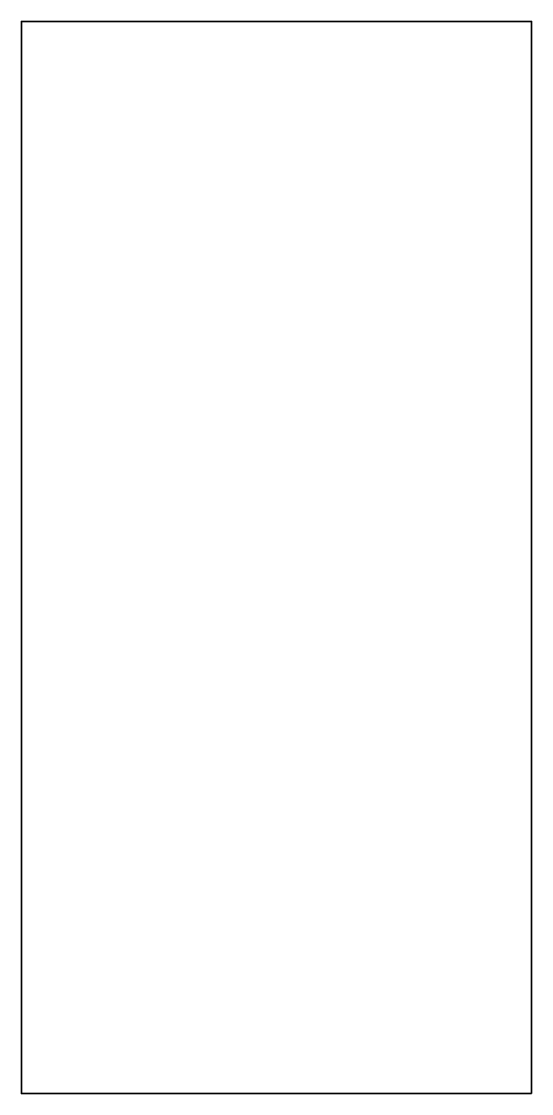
# Model space of a CAD drawing. Header units: inches. Extents: x -19 to 1088, y -2309 to 19.
import ezdxf

# ---------------------------------------------------------------- set-up
doc = ezdxf.new("R2010")
doc.units = ezdxf.units.IN
doc.header["$MEASUREMENT"] = 0
doc.layers.add('Thru-cut', color=7, linetype='Continuous')

msp = doc.modelspace()

# ---------------------------------------------------------------- linework, layer by layer
at = {"layer": 'Thru-cut', "color": 142, "lineweight": 35, "true_color": 0x009ee3}
msp.add_lwpolyline([(1087.6, -2308.8), (-19.1, -2308.8), (-19.1, 19.1), (1087.6, 19.1), (1087.6, -2308.8)], dxfattribs=at)

doc.saveas('drawing.dxf')
